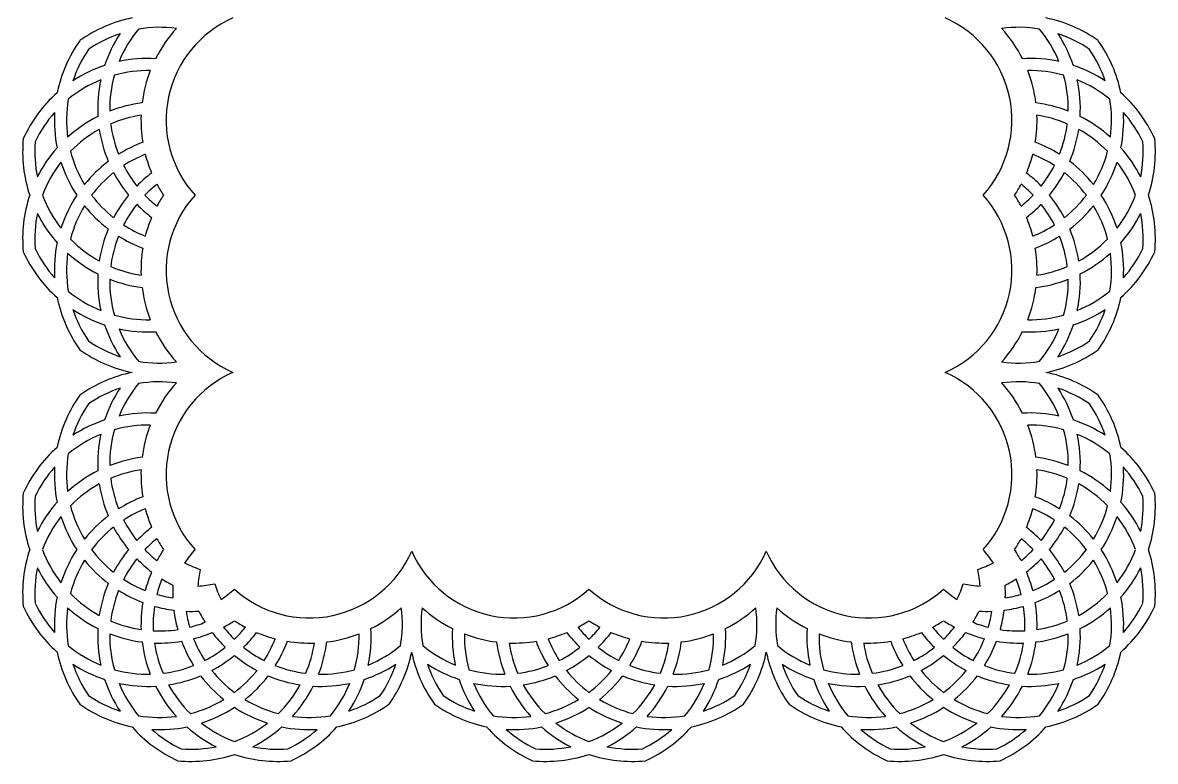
# Model space of a CAD drawing. Extents: x -213 to 401, y -71 to 159.
# Drawn here: x -212.8 to -37.6, y -71.3 to 43 of the extents above; entities that cross this region are included whole.
import ezdxf

# ---------------------------------------------------------------- set-up
doc = ezdxf.new("R2010")
doc.units = 0
doc.layers.get('0').update_dxf_attribs({"linetype": 'CONTINUOUS'})

msp = doc.modelspace()

# ---------------------------------------------------------------- linework, layer by layer
for centre, radius, start, end in [((-191.66, 22.96), 21.15, 101.5321, 125.5624), ((-191.66, 22.96), 19.27, 82.1828, 99.6597), ((-173.36, 27.86), 21.15, 137.8583, 153.2756), ((-173.36, 27.86), 17.27, 113.6908, 222.2038), ((-77.09, 27.86), 17.27, 317.7962, 66.3092), ((-58.79, 22.96), 19.27, 80.3403, 97.8172), ((-77.09, 27.86), 21.15, 26.7244, 42.1417), ((-58.79, 22.96), 21.15, 54.4376, 78.4679), ((-191.66, 22.96), 19.27, 108.4146, 124.6344), ((-180.06, 29.66), 21.15, 146.7775, 161.6145), ((-180.06, 29.66), 19.27, 140.3403, 157.8172), ((-70.39, 29.66), 19.27, 22.1828, 39.6597), ((-58.79, 22.96), 19.27, 55.3656, 71.5854), ((-70.39, 29.66), 21.15, 18.3855, 33.2225), ((-186.76, 27.86), 21.15, 144.4376, 168.4679), ((-186.76, 27.86), 19.27, 145.3656, 161.5854), ((-63.69, 27.86), 19.27, 18.4146, 34.6344), ((-63.69, 27.86), 21.15, 11.5321, 35.5624), ((-193.46, 16.26), 21.15, 86.7244, 102.1417), ((-57, 16.26), 21.15, 77.8583, 93.2756), ((-193.46, 16.26), 21.15, 108.3855, 123.2225), ((-193.46, 16.26), 19.27, 88.8477, 105.556), ((-173.36, 27.86), 21.15, 158.7475, 172.7313), ((-77.09, 27.86), 21.15, 7.2687, 21.2525), ((-57, 16.26), 19.27, 74.444, 91.1523), ((-57, 16.26), 21.15, 56.7775, 71.6145), ((-193.46, 16.26), 19.27, 112.1828, 129.6597), ((-180.06, 29.66), 21.15, 167.8583, 183.2756), ((-180.06, 29.66), 19.27, 164.444, 181.1523), ((-70.39, 29.66), 19.27, 358.8477, 15.556), ((-57, 16.26), 19.27, 50.3403, 67.8172), ((-70.39, 29.66), 21.15, 356.7244, 12.1417), ((-193.46, 16.26), 21.15, 131.5321, 155.5624), ((-57, 16.26), 21.15, 24.4376, 48.4679), ((-186.76, 27.86), 19.27, 170.3403, 187.8172), ((-191.66, 9.56), 21.15, 97.2687, 111.2525), ((-58.79, 9.56), 21.15, 68.7475, 82.7313), ((-63.69, 27.86), 19.27, 352.1828, 9.6597), ((-193.46, 16.26), 19.27, 138.4146, 154.6344), ((-186.76, 27.86), 21.15, 176.7775, 191.6145), ((-191.66, 9.56), 21.15, 116.7244, 132.1417), ((-191.66, 9.56), 19.27, 98.4497, 112.9831), ((-173.36, 27.86), 21.15, 177.9371, 189.3123), ((-77.09, 27.86), 21.15, 350.6877, 2.0629), ((-58.79, 9.56), 19.27, 67.0169, 81.5503), ((-58.79, 9.56), 21.15, 47.8583, 63.2756), ((-63.69, 27.86), 21.15, 348.3855, 3.2225), ((-57, 16.26), 19.27, 25.3656, 41.5854), ((-191.66, 9.56), 19.27, 118.8477, 135.556), ((-180.06, 29.66), 21.15, 188.7475, 202.7313), ((-180.06, 29.66), 19.27, 187.0169, 201.5503), ((-70.39, 29.66), 19.27, 338.4497, 352.9831), ((-70.39, 29.66), 21.15, 337.2687, 351.2525), ((-58.79, 9.56), 19.27, 44.444, 61.1523), ((-191.66, 22.96), 21.15, 174.4376, 198.4679), ((-58.79, 22.96), 21.15, 341.5321, 5.5624), ((-191.66, 22.96), 19.27, 175.3656, 191.5854), ((-191.66, 9.56), 21.15, 138.3855, 153.2225), ((-186.76, 27.86), 19.27, 194.444, 211.1523), ((-186.76, 4.66), 21.15, 110.6877, 122.0629), ((-63.69, 4.66), 21.15, 57.9371, 69.3123), ((-63.69, 27.86), 19.27, 328.8477, 345.556), ((-58.79, 9.56), 21.15, 26.7775, 41.6145), ((-58.79, 22.96), 19.27, 348.4146, 4.6344), ((-191.66, 9.56), 19.27, 142.1828, 159.6597), ((-186.76, 27.86), 21.15, 197.8583, 213.2756), ((-186.76, 4.66), 21.15, 127.2687, 141.2525), ((-186.76, 4.66), 19.27, 111.5519, 122.817), ((-173.36, 27.86), 21.15, 194.461, 202.7313), ((-77.09, 27.86), 21.15, 337.2687, 345.539), ((-63.69, 4.66), 19.27, 57.183, 68.4481), ((-63.69, 4.66), 21.15, 38.7475, 52.7313), ((-63.69, 27.86), 21.15, 326.7244, 342.1417), ((-58.79, 9.56), 19.27, 20.3403, 37.8172), ((-186.76, 4.66), 19.27, 128.4497, 142.9831), ((-180.06, 29.66), 21.15, 207.9371, 219.3123), ((-180.06, 29.66), 19.27, 207.183, 218.4481), ((-180.06, 2.86), 21.15, 127.2687, 135.539), ((-70.39, 2.86), 21.15, 44.461, 52.7313), ((-70.39, 29.66), 19.27, 321.5519, 332.817), ((-70.39, 29.66), 21.15, 320.6877, 332.0629), ((-63.69, 4.66), 19.27, 37.0169, 51.5503), ((-180.06, 2.86), 19.27, 128.4497, 135.9577), ((-173.36, 27.86), 21.15, 207.9371, 213.2756), ((-77.09, 27.86), 21.15, 326.7244, 332.0629), ((-70.39, 2.86), 19.27, 44.0423, 51.5503), ((-191.66, 9.56), 21.15, 161.5321, 185.5624), ((-191.66, 22.96), 19.27, 200.3403, 217.8172), ((-186.76, 4.66), 21.15, 146.7244, 162.1417), ((-186.76, 27.86), 19.27, 217.0169, 231.5503), ((-180.06, 2.86), 21.15, 140.6877, 152.0629), ((-180.06, 29.66), 19.27, 224.0423, 231.5503), ((-173.36, 4.66), 21.15, 146.7244, 152.0629), ((-173.36, 4.66), 17.27, 137.7962, 246.3092), ((-77.09, 4.66), 17.27, 293.6908, 42.2038), ((-77.09, 4.66), 21.15, 27.9371, 33.2756), ((-70.39, 29.66), 19.27, 308.4497, 315.9577), ((-70.39, 2.86), 21.15, 27.9371, 39.3123), ((-63.69, 27.86), 19.27, 308.4497, 322.9831), ((-63.69, 4.66), 21.15, 17.8583, 33.2756), ((-58.79, 22.96), 19.27, 322.1828, 339.6597), ((-58.79, 9.56), 21.15, 354.4376, 18.4679), ((-186.76, 4.66), 19.27, 148.8477, 165.556), ((-186.76, 27.86), 21.15, 218.7475, 232.7313), ((-180.06, 2.86), 19.27, 141.5519, 152.817), ((-180.06, 29.66), 21.15, 224.461, 232.7313), ((-70.39, 29.66), 21.15, 307.2687, 315.539), ((-70.39, 2.86), 19.27, 27.183, 38.4481), ((-63.69, 27.86), 21.15, 307.2687, 321.2525), ((-63.69, 4.66), 19.27, 14.444, 31.1523), ((-191.66, 9.56), 19.27, 168.4146, 184.6344), ((-191.66, 22.96), 21.15, 206.7775, 221.6145), ((-173.36, 4.66), 21.15, 157.2687, 165.539), ((-77.09, 4.66), 21.15, 14.461, 22.7313), ((-58.79, 22.96), 21.15, 318.3855, 333.2225), ((-58.79, 9.56), 19.27, 355.3656, 11.5854), ((-180.06, 2.86), 21.15, 157.2687, 171.2525), ((-186.76, 27.86), 19.27, 237.183, 248.4481), ((-63.69, 27.86), 19.27, 291.5519, 302.817), ((-70.39, 2.86), 21.15, 8.7475, 22.7313), ((-186.76, 4.66), 21.15, 168.3855, 183.2225), ((-191.66, 22.96), 19.27, 224.444, 241.1523), ((-180.06, 2.86), 19.27, 158.4497, 172.9831), ((-186.76, 27.86), 21.15, 237.9371, 249.3123), ((-63.69, 27.86), 21.15, 290.6877, 302.0629), ((-70.39, 2.86), 19.27, 7.0169, 21.5503), ((-58.79, 22.96), 19.27, 298.8477, 315.556), ((-63.69, 4.66), 21.15, 356.7775, 11.6145), ((-193.46, 16.26), 21.15, 204.4376, 228.4679), ((-193.46, 16.26), 19.27, 205.3656, 221.5854), ((-186.76, 4.66), 19.27, 172.1828, 189.6597), ((-191.66, 22.96), 21.15, 227.8583, 243.2756), ((-173.36, 4.66), 21.15, 170.6877, 182.0629), ((-77.09, 4.66), 21.15, 357.9371, 9.3123), ((-58.79, 22.96), 21.15, 296.7244, 312.1417), ((-63.69, 4.66), 19.27, 350.3403, 7.8172), ((-57, 16.26), 21.15, 311.5321, 335.5624), ((-57, 16.26), 19.27, 318.4146, 334.6344), ((-180.06, 2.86), 21.15, 176.7244, 192.1417), ((-191.66, 22.96), 19.27, 247.0169, 261.5503), ((-58.79, 22.96), 19.27, 278.4497, 292.9831), ((-70.39, 2.86), 21.15, 347.8583, 3.2756), ((-180.06, 2.86), 19.27, 178.8477, 195.556), ((-191.66, 22.96), 21.15, 248.7475, 262.7313), ((-173.36, 4.66), 21.15, 187.2687, 201.2525), ((-77.09, 4.66), 21.15, 338.7475, 352.7313), ((-58.79, 22.96), 21.15, 277.2687, 291.2525), ((-70.39, 2.86), 19.27, 344.444, 1.1523), ((-186.76, 4.66), 21.15, 191.5321, 215.5624), ((-193.46, 16.26), 19.27, 230.3403, 247.8172), ((-57, 16.26), 19.27, 292.1828, 309.6597), ((-63.69, 4.66), 21.15, 324.4376, 348.4679), ((-193.46, 16.26), 21.15, 236.7775, 251.6145), ((-186.76, 4.66), 19.27, 198.4146, 214.6344), ((-57, 16.26), 21.15, 288.3855, 303.2225), ((-63.69, 4.66), 19.27, 325.3656, 341.5854), ((-193.46, 16.26), 19.27, 254.444, 271.1523), ((-57, 16.26), 19.27, 268.8477, 285.556), ((-180.06, 2.86), 21.15, 198.3855, 213.2225), ((-180.06, 2.86), 19.27, 202.1828, 219.6597), ((-193.46, 16.26), 21.15, 257.8583, 273.2756), ((-173.36, 4.66), 21.15, 206.7244, 222.1417), ((-77.09, 4.66), 21.15, 317.8583, 333.2756), ((-57, 16.26), 21.15, 266.7244, 282.1417), ((-70.39, 2.86), 19.27, 320.3403, 337.8172), ((-70.39, 2.86), 21.15, 326.7775, 341.6145), ((-191.66, 9.56), 19.27, 235.3656, 251.5854), ((-58.79, 9.56), 19.27, 288.4146, 304.6344), ((-191.66, 9.56), 21.15, 234.4376, 258.4679), ((-58.79, 9.56), 21.15, 281.5321, 305.5624), ((-191.66, 9.56), 19.27, 260.3403, 277.8172), ((-58.79, 9.56), 19.27, 262.1828, 279.6597), ((-191.66, -31.88), 21.15, 101.5321, 125.5624), ((-173.36, -26.97), 17.27, 113.6908, 222.2038), ((-77.09, -26.97), 17.27, 317.7962, 66.3092), ((-58.79, -31.88), 21.15, 54.4376, 78.4679), ((-191.66, -31.88), 19.27, 108.4146, 124.6344), ((-180.06, -25.18), 21.15, 146.7775, 161.6145), ((-180.06, -25.18), 19.27, 140.3403, 157.8172), ((-191.66, -31.88), 19.27, 82.1828, 99.6597), ((-173.36, -26.97), 21.15, 137.8583, 153.2756), ((-58.79, -31.88), 19.27, 80.3403, 97.8172), ((-77.09, -26.97), 21.15, 26.7244, 42.1417), ((-70.39, -25.18), 19.27, 22.1828, 39.6597), ((-70.39, -25.18), 21.15, 18.3855, 33.2225), ((-58.79, -31.88), 19.27, 55.3656, 71.5854), ((-186.76, -26.97), 21.15, 144.4376, 168.4679), ((-63.69, -26.97), 21.15, 11.5321, 35.5624), ((-186.76, -26.97), 19.27, 145.3656, 161.5854), ((-193.46, -38.58), 21.15, 86.7244, 102.1417), ((-57, -38.58), 21.15, 77.8583, 93.2756), ((-63.69, -26.97), 19.27, 18.4146, 34.6344), ((-193.46, -38.58), 21.15, 108.3855, 123.2225), ((-57, -38.58), 21.15, 56.7775, 71.6145), ((-193.46, -38.58), 19.27, 112.1828, 129.6597), ((-180.06, -25.18), 21.15, 167.8583, 183.2756), ((-180.06, -25.18), 19.27, 164.444, 181.1523), ((-193.46, -38.58), 19.27, 88.8477, 105.556), ((-173.36, -26.97), 21.15, 158.7475, 172.7313), ((-77.09, -26.97), 21.15, 7.2687, 21.2525), ((-57, -38.58), 19.27, 74.444, 91.1523), ((-70.39, -25.18), 19.27, 358.8477, 15.556), ((-57, -38.58), 19.27, 50.3403, 67.8172), ((-70.39, -25.18), 21.15, 356.7244, 12.1417), ((-193.46, -38.58), 21.15, 131.5321, 155.5624), ((-57, -38.58), 21.15, 24.4376, 48.4679), ((-186.76, -26.97), 19.27, 170.3403, 187.8172), ((-191.66, -45.27), 21.15, 97.2687, 111.2525), ((-58.79, -45.27), 21.15, 68.7475, 82.7313), ((-63.69, -26.97), 19.27, 352.1828, 9.6597), ((-193.46, -38.58), 19.27, 138.4146, 154.6344), ((-186.76, -26.97), 21.15, 176.7775, 191.6145), ((-191.66, -45.27), 19.27, 98.4497, 112.9831), ((-173.36, -26.97), 21.15, 177.9371, 189.3123), ((-77.09, -26.97), 21.15, 350.6877, 2.0629), ((-58.79, -45.27), 19.27, 67.0169, 81.5503), ((-63.69, -26.97), 21.15, 348.3855, 3.2225), ((-57, -38.58), 19.27, 25.3656, 41.5854), ((-191.66, -45.27), 21.15, 116.7244, 132.1417), ((-180.06, -25.18), 19.27, 187.0169, 201.5503), ((-70.39, -25.18), 19.27, 338.4497, 352.9831), ((-58.79, -45.27), 21.15, 47.8583, 63.2756), ((-191.66, -45.27), 19.27, 118.8477, 135.556), ((-180.06, -25.18), 21.15, 188.7475, 202.7313), ((-70.39, -25.18), 21.15, 337.2687, 351.2525), ((-58.79, -45.27), 19.27, 44.444, 61.1523), ((-191.66, -31.88), 21.15, 174.4376, 198.4679), ((-191.66, -31.88), 19.27, 175.3656, 191.5854), ((-191.66, -45.27), 21.15, 138.3855, 153.2225), ((-186.76, -50.18), 21.15, 110.6877, 122.0629), ((-63.69, -50.18), 21.15, 57.9371, 69.3123), ((-58.79, -45.27), 21.15, 26.7775, 41.6145), ((-58.79, -31.88), 19.27, 348.4146, 4.6344), ((-58.79, -31.88), 21.15, 341.5321, 5.5624), ((-186.76, -26.97), 19.27, 194.444, 211.1523), ((-186.76, -50.18), 19.27, 111.5519, 122.817), ((-173.36, -26.97), 21.15, 194.461, 202.7313), ((-77.09, -26.97), 21.15, 337.2687, 345.539), ((-63.69, -50.18), 19.27, 57.183, 68.4481), ((-63.69, -26.97), 19.27, 328.8477, 345.556), ((-191.66, -45.27), 19.27, 142.1828, 159.6597), ((-186.76, -26.97), 21.15, 197.8583, 213.2756), ((-186.76, -50.18), 21.15, 127.2687, 141.2525), ((-180.06, -25.18), 19.27, 207.183, 218.4481), ((-70.39, -25.18), 19.27, 321.5519, 332.817), ((-63.69, -50.18), 21.15, 38.7475, 52.7313), ((-63.69, -26.97), 21.15, 326.7244, 342.1417), ((-58.79, -45.27), 19.27, 20.3403, 37.8172), ((-186.76, -50.18), 19.27, 128.4497, 142.9831), ((-180.06, -25.18), 21.15, 207.9371, 219.3123), ((-180.06, -51.97), 21.15, 127.2687, 135.539), ((-70.39, -51.97), 21.15, 44.461, 52.7313), ((-70.39, -25.18), 21.15, 320.6877, 332.0629), ((-63.69, -50.18), 19.27, 37.0169, 51.5503), ((-180.06, -51.97), 19.27, 128.4497, 135.9577), ((-173.36, -26.97), 21.15, 207.9371, 213.2756), ((-77.09, -26.97), 21.15, 326.7244, 332.0629), ((-70.39, -51.97), 19.27, 44.0423, 51.5503), ((-191.66, -45.27), 21.15, 161.5321, 185.5624), ((-191.66, -31.88), 19.27, 200.3403, 217.8172), ((-186.76, -50.18), 21.15, 146.7244, 162.1417), ((-186.76, -50.18), 19.27, 148.8477, 165.556), ((-186.76, -26.97), 21.15, 218.7475, 232.7313), ((-186.76, -26.97), 19.27, 217.0169, 231.5503), ((-180.06, -51.97), 21.15, 140.6877, 152.0629), ((-180.06, -51.97), 19.27, 141.5519, 152.817), ((-180.06, -25.18), 21.15, 224.461, 232.7313), ((-180.06, -25.18), 19.27, 224.0423, 231.5503), ((-173.36, -50.18), 21.15, 146.7244, 152.0629), ((-173.36, -50.18), 17.27, 137.7962, 146.4735), ((-168.46, -31.88), 17.27, 227.7962, 336.3092), ((-136.83, -31.88), 17.27, 203.6908, 312.2038), ((-113.63, -31.88), 17.27, 227.7962, 336.3092), ((-81.99, -31.88), 17.27, 203.6908, 312.2038), ((-77.09, -50.18), 17.27, 33.5265, 42.2038), ((-77.09, -50.18), 21.15, 27.9371, 33.2756), ((-70.39, -25.18), 19.27, 308.4497, 315.9577), ((-70.39, -25.18), 21.15, 307.2687, 315.539), ((-70.39, -51.97), 19.27, 27.183, 38.4481), ((-70.39, -51.97), 21.15, 27.9371, 39.3123), ((-63.69, -26.97), 19.27, 308.4497, 322.9831), ((-63.69, -26.97), 21.15, 307.2687, 321.2525), ((-63.69, -50.18), 19.27, 14.444, 31.1523), ((-63.69, -50.18), 21.15, 17.8583, 33.2756), ((-58.79, -31.88), 19.27, 322.1828, 339.6597), ((-58.79, -45.27), 21.15, 354.4376, 18.4679), ((-191.66, -45.27), 19.27, 168.4146, 184.6344), ((-191.66, -31.88), 21.15, 206.7775, 221.6145), ((-173.36, -50.18), 21.15, 157.2687, 165.539), ((-180.06, -25.18), 17.27, 243.5265, 252.2038), ((-168.46, -45.27), 17.27, 167.7962, 176.4735), ((-70.39, -25.18), 17.27, 287.7962, 296.4735), ((-81.99, -45.27), 17.27, 3.5265, 12.2038), ((-77.09, -50.18), 21.15, 14.461, 22.7313), ((-58.79, -31.88), 21.15, 318.3855, 333.2225), ((-58.79, -45.27), 19.27, 355.3656, 11.5854), ((-186.76, -26.97), 19.27, 237.183, 248.4481), ((-173.36, -50.18), 19.27, 158.4497, 165.9577), ((-180.06, -25.18), 21.15, 237.9371, 243.2756), ((-70.39, -25.18), 21.15, 296.7244, 302.0629), ((-77.09, -50.18), 19.27, 14.0423, 21.5503), ((-63.69, -26.97), 19.27, 291.5519, 302.817), ((-191.66, -31.88), 19.27, 224.444, 241.1523), ((-180.06, -51.97), 21.15, 157.2687, 171.2525), ((-180.06, -51.97), 19.27, 158.4497, 172.9831), ((-186.76, -26.97), 21.15, 237.9371, 249.3123), ((-186.76, -26.97), 19.27, 254.0423, 261.5503), ((-168.46, -45.27), 21.15, 176.7244, 182.0629), ((-186.76, -26.97), 17.27, 273.5265, 282.2038), ((-166.67, -38.58), 17.27, 197.7962, 206.4735), ((-191.66, -31.88), 17.27, 303.5265, 312.2038), ((-58.79, -31.88), 17.27, 227.7962, 236.4735), ((-83.79, -38.58), 17.27, 333.5265, 342.2038), ((-63.69, -26.97), 17.27, 257.7962, 266.4735), ((-81.99, -45.27), 21.15, 357.9371, 3.2756), ((-63.69, -26.97), 19.27, 278.4497, 285.9577), ((-63.69, -26.97), 21.15, 290.6877, 302.0629), ((-70.39, -51.97), 19.27, 7.0169, 21.5503), ((-70.39, -51.97), 21.15, 8.7475, 22.7313), ((-58.79, -31.88), 19.27, 298.8477, 315.556), ((-193.46, -38.58), 19.27, 205.3656, 221.5854), ((-186.76, -50.18), 21.15, 168.3855, 183.2225), ((-173.36, -50.18), 21.15, 170.6877, 182.0629), ((-77.09, -50.18), 21.15, 357.9371, 9.3123), ((-63.69, -50.18), 21.15, 356.7775, 11.6145), ((-57, -38.58), 19.27, 318.4146, 334.6344), ((-193.46, -38.58), 21.15, 204.4376, 228.4679), ((-186.76, -50.18), 19.27, 172.1828, 189.6597), ((-191.66, -31.88), 21.15, 227.8583, 243.2756), ((-173.36, -50.18), 19.27, 171.5519, 182.817), ((-186.76, -26.97), 21.15, 254.461, 262.7313), ((-168.46, -45.27), 21.15, 187.2687, 195.539), ((-186.76, -26.97), 21.15, 267.9371, 273.2756), ((-168.46, -45.27), 19.27, 188.4497, 195.9577), ((-166.67, -38.58), 21.15, 206.7244, 212.0629), ((-168.46, -31.88), 21.15, 296.7244, 312.1417), ((-173.36, -50.18), 19.27, 350.3403, 7.8172), ((-131.93, -50.18), 19.27, 172.1828, 189.6597), ((-136.83, -31.88), 21.15, 227.8583, 243.2756), ((-113.63, -31.88), 21.15, 296.7244, 312.1417), ((-118.53, -50.18), 19.27, 350.3403, 7.8172), ((-77.09, -50.18), 19.27, 172.1828, 189.6597), ((-81.99, -31.88), 21.15, 227.8583, 243.2756), ((-83.79, -38.58), 21.15, 327.9371, 333.2756), ((-63.69, -26.97), 21.15, 266.7244, 272.0629), ((-81.99, -45.27), 19.27, 344.0423, 351.5503), ((-81.99, -45.27), 21.15, 344.461, 352.7313), ((-63.69, -26.97), 21.15, 277.2687, 285.539), ((-77.09, -50.18), 19.27, 357.183, 8.4481), ((-58.79, -31.88), 21.15, 296.7244, 312.1417), ((-63.69, -50.18), 19.27, 350.3403, 7.8172), ((-57, -38.58), 21.15, 311.5321, 335.5624), ((-180.06, -51.97), 21.15, 176.7244, 192.1417), ((-191.66, -31.88), 19.27, 247.0169, 261.5503), ((-191.66, -31.88), 19.27, 284.0423, 291.5503), ((-191.66, -31.88), 21.15, 297.9371, 303.2756), ((-166.67, -38.58), 19.27, 218.4497, 225.9577), ((-168.46, -31.88), 21.15, 236.7244, 242.0629), ((-193.46, -38.58), 19.27, 314.0423, 321.5503), ((-180.06, -51.97), 21.15, 347.8583, 3.2756), ((-125.23, -51.97), 21.15, 176.7244, 192.1417), ((-136.83, -31.88), 21.15, 297.9371, 303.2756), ((-111.83, -38.58), 19.27, 218.4497, 225.9577), ((-113.63, -31.88), 21.15, 236.7244, 242.0629), ((-138.62, -38.58), 19.27, 314.0423, 321.5503), ((-125.23, -51.97), 21.15, 347.8583, 3.2756), ((-70.39, -51.97), 21.15, 176.7244, 192.1417), ((-81.99, -31.88), 21.15, 297.9371, 303.2756), ((-57, -38.58), 19.27, 218.4497, 225.9577), ((-58.79, -31.88), 21.15, 236.7244, 242.0629), ((-83.79, -38.58), 19.27, 314.0423, 321.5503), ((-58.79, -31.88), 19.27, 248.4497, 255.9577), ((-58.79, -31.88), 19.27, 278.4497, 292.9831), ((-70.39, -51.97), 21.15, 347.8583, 3.2756), ((-180.06, -51.97), 19.27, 178.8477, 195.556), ((-191.66, -31.88), 21.15, 248.7475, 262.7313), ((-191.66, -31.88), 19.27, 267.183, 278.4481), ((-191.66, -31.88), 21.15, 284.461, 292.7313), ((-168.46, -45.27), 19.27, 201.5519, 212.817), ((-166.67, -38.58), 21.15, 217.2687, 225.539), ((-193.46, -38.58), 21.15, 314.461, 322.7313), ((-168.46, -31.88), 21.15, 247.2687, 255.539), ((-191.66, -45.27), 19.27, 327.183, 338.4481), ((-168.46, -31.88), 21.15, 277.2687, 291.2525), ((-180.06, -51.97), 19.27, 344.444, 1.1523), ((-125.23, -51.97), 19.27, 178.8477, 195.556), ((-136.83, -31.88), 21.15, 248.7475, 262.7313), ((-136.83, -31.88), 21.15, 284.461, 292.7313), ((-113.63, -45.27), 19.27, 201.5519, 212.817), ((-111.83, -38.58), 21.15, 217.2687, 225.539), ((-138.62, -38.58), 21.15, 314.461, 322.7313), ((-113.63, -31.88), 21.15, 247.2687, 255.539), ((-136.83, -45.27), 19.27, 327.183, 338.4481), ((-113.63, -31.88), 21.15, 277.2687, 291.2525), ((-125.23, -51.97), 19.27, 344.444, 1.1523), ((-70.39, -51.97), 19.27, 178.8477, 195.556), ((-81.99, -31.88), 21.15, 248.7475, 262.7313), ((-81.99, -31.88), 21.15, 284.461, 292.7313), ((-58.79, -45.27), 19.27, 201.5519, 212.817), ((-57, -38.58), 21.15, 217.2687, 225.539), ((-83.79, -38.58), 21.15, 314.461, 322.7313), ((-58.79, -31.88), 21.15, 247.2687, 255.539), ((-81.99, -45.27), 19.27, 327.183, 338.4481), ((-58.79, -31.88), 19.27, 261.5519, 272.817), ((-58.79, -31.88), 21.15, 277.2687, 291.2525), ((-70.39, -51.97), 19.27, 344.444, 1.1523), ((-193.46, -38.58), 19.27, 230.3403, 247.8172), ((-173.36, -50.18), 21.15, 187.2687, 201.2525), ((-191.66, -31.88), 21.15, 267.9371, 279.3123), ((-173.36, -50.18), 19.27, 188.4497, 202.9831), ((-168.46, -45.27), 21.15, 200.6877, 212.0629), ((-193.46, -38.58), 19.27, 297.183, 308.4481), ((-166.67, -38.58), 19.27, 231.5519, 242.817), ((-191.66, -45.27), 21.15, 327.9371, 339.3123), ((-168.46, -31.88), 21.15, 260.6877, 272.0629), ((-186.76, -50.18), 19.27, 337.0169, 351.5503), ((-186.76, -50.18), 21.15, 338.7475, 352.7313), ((-166.67, -38.58), 19.27, 292.1828, 309.6597), ((-138.62, -38.58), 19.27, 230.3403, 247.8172), ((-118.53, -50.18), 21.15, 187.2687, 201.2525), ((-136.83, -31.88), 21.15, 267.9371, 279.3123), ((-118.53, -50.18), 19.27, 188.4497, 202.9831), ((-113.63, -45.27), 21.15, 200.6877, 212.0629), ((-138.62, -38.58), 19.27, 297.183, 308.4481), ((-111.83, -38.58), 19.27, 231.5519, 242.817), ((-136.83, -45.27), 21.15, 327.9371, 339.3123), ((-113.63, -31.88), 21.15, 260.6877, 272.0629), ((-131.93, -50.18), 19.27, 337.0169, 351.5503), ((-131.93, -50.18), 21.15, 338.7475, 352.7313), ((-111.83, -38.58), 19.27, 292.1828, 309.6597), ((-83.79, -38.58), 19.27, 230.3403, 247.8172), ((-63.69, -50.18), 21.15, 187.2687, 201.2525), ((-81.99, -31.88), 21.15, 267.9371, 279.3123), ((-63.69, -50.18), 19.27, 188.4497, 202.9831), ((-58.79, -45.27), 21.15, 200.6877, 212.0629), ((-83.79, -38.58), 19.27, 297.183, 308.4481), ((-57, -38.58), 19.27, 231.5519, 242.817), ((-81.99, -45.27), 21.15, 327.9371, 339.3123), ((-58.79, -31.88), 21.15, 260.6877, 272.0629), ((-77.09, -50.18), 19.27, 337.0169, 351.5503), ((-77.09, -50.18), 21.15, 338.7475, 352.7313), ((-57, -38.58), 19.27, 292.1828, 309.6597), ((-186.76, -50.18), 21.15, 191.5321, 215.5624), ((-193.46, -38.58), 21.15, 297.9371, 309.3123), ((-166.67, -38.58), 21.15, 230.6877, 242.0629), ((-173.36, -50.18), 21.15, 324.4376, 348.4679), ((-131.93, -50.18), 21.15, 191.5321, 215.5624), ((-138.62, -38.58), 21.15, 297.9371, 309.3123), ((-111.83, -38.58), 21.15, 230.6877, 242.0629), ((-118.53, -50.18), 21.15, 324.4376, 348.4679), ((-77.09, -50.18), 21.15, 191.5321, 215.5624), ((-83.79, -38.58), 21.15, 297.9371, 309.3123), ((-57, -38.58), 21.15, 230.6877, 242.0629), ((-63.69, -50.18), 21.15, 324.4376, 348.4679), ((-186.76, -50.18), 19.27, 198.4146, 214.6344), ((-193.46, -38.58), 21.15, 236.7775, 251.6145), ((-193.46, -38.58), 19.27, 254.444, 271.1523), ((-193.46, -38.58), 19.27, 277.0169, 291.5503), ((-168.46, -45.27), 19.27, 218.4497, 232.9831), ((-191.66, -45.27), 19.27, 307.0169, 321.5503), ((-166.67, -38.58), 19.27, 248.4497, 262.9831), ((-166.67, -38.58), 19.27, 268.8477, 285.556), ((-166.67, -38.58), 21.15, 288.3855, 303.2225), ((-173.36, -50.18), 19.27, 325.3656, 341.5854), ((-138.62, -38.58), 21.15, 236.7775, 251.6145), ((-131.93, -50.18), 19.27, 198.4146, 214.6344), ((-138.62, -38.58), 19.27, 254.444, 271.1523), ((-138.62, -38.58), 19.27, 277.0169, 291.5503), ((-113.63, -45.27), 19.27, 218.4497, 232.9831), ((-136.83, -45.27), 19.27, 307.0169, 321.5503), ((-111.83, -38.58), 19.27, 248.4497, 262.9831), ((-111.83, -38.58), 19.27, 268.8477, 285.556), ((-111.83, -38.58), 21.15, 288.3855, 303.2225), ((-118.53, -50.18), 19.27, 325.3656, 341.5854), ((-83.79, -38.58), 21.15, 236.7775, 251.6145), ((-77.09, -50.18), 19.27, 198.4146, 214.6344), ((-83.79, -38.58), 19.27, 254.444, 271.1523), ((-83.79, -38.58), 19.27, 277.0169, 291.5503), ((-58.79, -45.27), 19.27, 218.4497, 232.9831), ((-81.99, -45.27), 19.27, 307.0169, 321.5503), ((-57, -38.58), 19.27, 248.4497, 262.9831), ((-57, -38.58), 19.27, 268.8477, 285.556), ((-57, -38.58), 21.15, 288.3855, 303.2225), ((-63.69, -50.18), 19.27, 325.3656, 341.5854), ((-180.06, -51.97), 21.15, 198.3855, 213.2225), ((-193.46, -38.58), 21.15, 257.8583, 273.2756), ((-180.06, -51.97), 19.27, 202.1828, 219.6597), ((-193.46, -38.58), 21.15, 278.7475, 292.7313), ((-173.36, -50.18), 19.27, 208.8477, 225.556), ((-168.46, -45.27), 21.15, 217.2687, 231.2525), ((-191.66, -45.27), 21.15, 308.7475, 322.7313), ((-166.67, -38.58), 21.15, 247.2687, 261.2525), ((-186.76, -50.18), 19.27, 314.444, 331.1523), ((-166.67, -38.58), 21.15, 266.7244, 282.1417), ((-180.06, -51.97), 19.27, 320.3403, 337.8172), ((-180.06, -51.97), 21.15, 326.7775, 341.6145), ((-125.23, -51.97), 21.15, 198.3855, 213.2225), ((-138.62, -38.58), 21.15, 257.8583, 273.2756), ((-125.23, -51.97), 19.27, 202.1828, 219.6597), ((-138.62, -38.58), 21.15, 278.7475, 292.7313), ((-118.53, -50.18), 19.27, 208.8477, 225.556), ((-113.63, -45.27), 21.15, 217.2687, 231.2525), ((-136.83, -45.27), 21.15, 308.7475, 322.7313), ((-111.83, -38.58), 21.15, 247.2687, 261.2525), ((-131.93, -50.18), 19.27, 314.444, 331.1523), ((-111.83, -38.58), 21.15, 266.7244, 282.1417), ((-125.23, -51.97), 19.27, 320.3403, 337.8172), ((-125.23, -51.97), 21.15, 326.7775, 341.6145), ((-70.39, -51.97), 21.15, 198.3855, 213.2225), ((-83.79, -38.58), 21.15, 257.8583, 273.2756), ((-70.39, -51.97), 19.27, 202.1828, 219.6597), ((-83.79, -38.58), 21.15, 278.7475, 292.7313), ((-63.69, -50.18), 19.27, 208.8477, 225.556), ((-58.79, -45.27), 21.15, 217.2687, 231.2525), ((-81.99, -45.27), 21.15, 308.7475, 322.7313), ((-57, -38.58), 21.15, 247.2687, 261.2525), ((-77.09, -50.18), 19.27, 314.444, 331.1523), ((-57, -38.58), 21.15, 266.7244, 282.1417), ((-70.39, -51.97), 19.27, 320.3403, 337.8172), ((-70.39, -51.97), 21.15, 326.7775, 341.6145), ((-191.66, -45.27), 19.27, 235.3656, 251.5854), ((-173.36, -50.18), 21.15, 206.7244, 222.1417), ((-186.76, -50.18), 21.15, 317.8583, 333.2756), ((-168.46, -45.27), 19.27, 288.4146, 304.6344), ((-136.83, -45.27), 19.27, 235.3656, 251.5854), ((-118.53, -50.18), 21.15, 206.7244, 222.1417), ((-131.93, -50.18), 21.15, 317.8583, 333.2756), ((-113.63, -45.27), 19.27, 288.4146, 304.6344), ((-81.99, -45.27), 19.27, 235.3656, 251.5854), ((-63.69, -50.18), 21.15, 206.7244, 222.1417), ((-77.09, -50.18), 21.15, 317.8583, 333.2756), ((-58.79, -45.27), 19.27, 288.4146, 304.6344), ((-191.66, -45.27), 21.15, 234.4376, 258.4679), ((-191.66, -45.27), 19.27, 284.444, 301.1523), ((-191.66, -45.27), 21.15, 287.8583, 303.2756), ((-168.46, -45.27), 21.15, 236.7244, 252.1417), ((-168.46, -45.27), 19.27, 238.8477, 255.556), ((-168.46, -45.27), 21.15, 281.5321, 305.5624), ((-136.83, -45.27), 21.15, 234.4376, 258.4679), ((-136.83, -45.27), 19.27, 284.444, 301.1523), ((-136.83, -45.27), 21.15, 287.8583, 303.2756), ((-113.63, -45.27), 21.15, 236.7244, 252.1417), ((-113.63, -45.27), 19.27, 238.8477, 255.556), ((-113.63, -45.27), 21.15, 281.5321, 305.5624), ((-81.99, -45.27), 21.15, 234.4376, 258.4679), ((-81.99, -45.27), 19.27, 284.444, 301.1523), ((-81.99, -45.27), 21.15, 287.8583, 303.2756), ((-58.79, -45.27), 21.15, 236.7244, 252.1417), ((-58.79, -45.27), 19.27, 238.8477, 255.556), ((-58.79, -45.27), 21.15, 281.5321, 305.5624), ((-191.66, -45.27), 19.27, 260.3403, 277.8172), ((-168.46, -45.27), 19.27, 262.1828, 279.6597), ((-136.83, -45.27), 19.27, 260.3403, 277.8172), ((-113.63, -45.27), 19.27, 262.1828, 279.6597), ((-81.99, -45.27), 19.27, 260.3403, 277.8172), ((-58.79, -45.27), 19.27, 262.1828, 279.6597), ((-180.06, -51.97), 21.15, 221.5321, 245.5624), ((-191.66, -45.27), 21.15, 266.7775, 281.6145), ((-180.06, -51.97), 19.27, 228.4146, 244.6344), ((-173.36, -50.18), 21.15, 228.3855, 243.2225), ((-173.36, -50.18), 19.27, 232.1828, 249.6597), ((-186.76, -50.18), 19.27, 290.3403, 307.8172), ((-186.76, -50.18), 21.15, 296.7775, 311.6145), ((-168.46, -45.27), 21.15, 258.3855, 273.2225), ((-180.06, -51.97), 19.27, 295.3656, 311.5854), ((-180.06, -51.97), 21.15, 294.4376, 318.4679), ((-125.23, -51.97), 21.15, 221.5321, 245.5624), ((-136.83, -45.27), 21.15, 266.7775, 281.6145), ((-125.23, -51.97), 19.27, 228.4146, 244.6344), ((-118.53, -50.18), 21.15, 228.3855, 243.2225), ((-118.53, -50.18), 19.27, 232.1828, 249.6597), ((-131.93, -50.18), 19.27, 290.3403, 307.8172), ((-131.93, -50.18), 21.15, 296.7775, 311.6145), ((-113.63, -45.27), 21.15, 258.3855, 273.2225), ((-125.23, -51.97), 19.27, 295.3656, 311.5854), ((-125.23, -51.97), 21.15, 294.4376, 318.4679), ((-70.39, -51.97), 21.15, 221.5321, 245.5624), ((-81.99, -45.27), 21.15, 266.7775, 281.6145), ((-70.39, -51.97), 19.27, 228.4146, 244.6344), ((-63.69, -50.18), 21.15, 228.3855, 243.2225), ((-63.69, -50.18), 19.27, 232.1828, 249.6597), ((-77.09, -50.18), 19.27, 290.3403, 307.8172), ((-77.09, -50.18), 21.15, 296.7775, 311.6145), ((-58.79, -45.27), 21.15, 258.3855, 273.2225), ((-70.39, -51.97), 19.27, 295.3656, 311.5854), ((-70.39, -51.97), 21.15, 294.4376, 318.4679), ((-186.76, -50.18), 19.27, 265.3656, 281.5854), ((-173.36, -50.18), 19.27, 258.4146, 274.6344), ((-131.93, -50.18), 19.27, 265.3656, 281.5854), ((-118.53, -50.18), 19.27, 258.4146, 274.6344), ((-77.09, -50.18), 19.27, 265.3656, 281.5854), ((-63.69, -50.18), 19.27, 258.4146, 274.6344), ((-186.76, -50.18), 21.15, 264.4376, 288.4679), ((-173.36, -50.18), 21.15, 251.5321, 275.5624), ((-131.93, -50.18), 21.15, 264.4376, 288.4679), ((-118.53, -50.18), 21.15, 251.5321, 275.5624), ((-77.09, -50.18), 21.15, 264.4376, 288.4679), ((-63.69, -50.18), 21.15, 251.5321, 275.5624)]:
    msp.add_arc(centre, radius, start, end)

doc.saveas('drawing.dxf')
